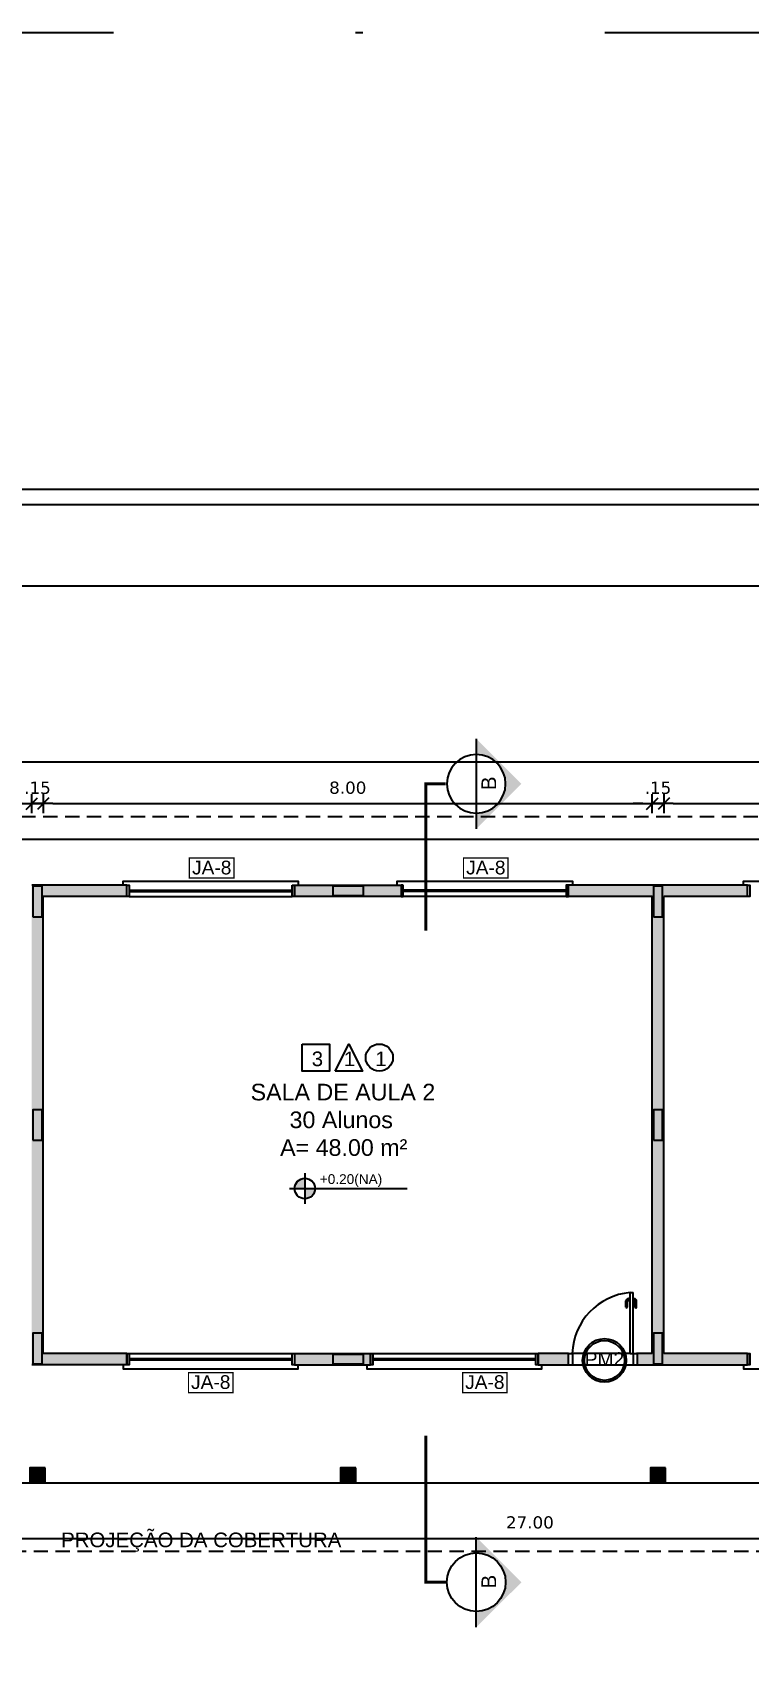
# Model space of a CAD drawing. Header units: millimetres. Extents: x 276 to 399, y 18 to 110.
# Drawn here: x 319.79 to 329.2, y 88.41 to 109.67 of the extents above; entities that cross this region are included whole.
import ezdxf

# ---------------------------------------------------------------- set-up
doc = ezdxf.new("R2010")
doc.units = ezdxf.units.MM
doc.header["$LTSCALE"] = 0.005
doc.header["$PDMODE"] = 3
for name, pattern in [('DASHDOT', [25.4, 12.7, -6.35, 0, -6.35]), ('HIDDEN', [9.525, 6.35, -3.175]), ('TRACEJADO_G', [0.375, 0.25, -0.125])]:
    doc.linetypes.add(name, pattern=pattern)
doc.layers.get('0').update_dxf_attribs({"linetype": 'CONTINUOUS'})
doc.layers.get('Defpoints').update_dxf_attribs({"linetype": 'CONTINUOUS'})
for name, color, linetype in [('A-COTAS', 1, 'CONTINUOUS'), ('A-HACHURAPARED', 254, 'CONTINUOUS'), ('A-MURO', 2, 'CONTINUOUS'), ('A-PAREDE', 5, 'CONTINUOUS'), ('A-PISOS-CTEL', 2, 'TRACEJADO_G'), ('A-PISOS-NIVEL', 1, 'CONTINUOUS'), ('A-PORTA', 3, 'CONTINUOUS'), ('A-SOLEIRA', 251, 'CONTINUOUS'), ('AR-ESQ', 2, 'CONTINUOUS'), ('AR-VEGETAÇÃO_árvores', 96, 'HIDDEN'), ('ARQ-CTA-1_100', 1, 'CONTINUOUS'), ('ARQ-PISO-005', 13, 'CONTINUOUS'), ('ARQ-SMB-1_075', 1, 'CONTINUOUS'), ('ARQ-SMB-1_100', 1, 'CONTINUOUS'), ('ARQ-TXT-1_050', 2, 'CONTINUOUS'), ('ARQ-TXT-1_075', 2, 'CONTINUOUS'), ('ARQ-TXT-1_100', 2, 'CONTINUOUS')]:
    doc.layers.add(name, color=color, linetype=linetype)
doc.styles.add('A20', font='arial.ttf', dxfattribs={"height": 0.2})
doc.styles.add('ESC-50-A20', font='arial.ttf', dxfattribs={"height": 0.1})
doc.styles.add('FNDE Texto Cota 0100', font='verdana.ttf', dxfattribs={"height": 0.16})
doc.dimstyles.new('FNDE 1-0100', dxfattribs={"dimscale": 2.5, "dimtxt": 0.16, "dimasz": 0.05, "dimexe": 0.15, "dimexo": 0.15, "dimgap": 0.05, "dimtad": 1, "dimzin": 4, "dimdsep": 46, "dimtxsty": 'FNDE Texto Cota 0100', "dimblk": 'tic', "dimcen": 0.15, "dimdle": 0.15, "dimse1": 1, "dimse2": 1, "dimclrd": 251, "dimclre": 251, "dimclrt": 256, "dimaunit": 1, "dimadec": 3, "dimazin": 0, "dimtfac": 1, "dimtix": 1, "dimtmove": 2, "dimatfit": 3, "dimldrblk": 'tic', "dimfxl": 0.15, "dimtvp": 1, "dimtolj": 1, "dimtzin": 0, "dimarcsym": 0})

# ---------------------------------------------------------------- blocks, each defined once
blk = doc.blocks.new('tic')
at = {"color": 251}
for p, q in [((-1, 0), (1, 0)), ((0, -1), (0, 1))]:
    blk.add_line(p, q, dxfattribs=at)
blk.add_line((-0.6, -0.6), (0.6, 0.6))
blk = doc.blocks.new('*D77')
at = {"layer": 'ARQ-CTA-1_100', "color": 251, "lineweight": -2, "transparency": 16777216}
blk.add_line((320.055, 99.546), (327.805, 99.546), dxfattribs=at)
at = {"layer": 'Defpoints', "color": 0, "transparency": 16777216}
for p in [(327.93, 99.546), (319.93, 97.921), (327.93, 97.921)]:
    blk.add_point(p, dxfattribs=at)
at = {"layer": 'ARQ-CTA-1_100', "color": 251, "lineweight": -2, "transparency": 16777216, "xscale": 0.125, "yscale": 0.125, "zscale": 0.125, "rotation": 180}
blk.add_blockref('tic', (319.93, 99.546), dxfattribs=at)
at = {"layer": 'ARQ-CTA-1_100', "color": 251, "lineweight": -2, "transparency": 16777216, "xscale": 0.125, "yscale": 0.125, "zscale": 0.125}
blk.add_blockref('tic', (327.93, 99.546), dxfattribs=at)
at = {"layer": 'ARQ-CTA-1_100', "transparency": 16777216, "insert": (323.93, 99.754), "char_height": 0.16, "attachment_point": 5, "style": 'FNDE Texto Cota 0100'}
blk.add_mtext('\\A1;8.00', dxfattribs=at)
blk = doc.blocks.new('*D78')
at = {"layer": 'ARQ-CTA-1_100', "color": 251, "lineweight": -2, "transparency": 16777216}
for p, q in [((327.805, 99.546), (327.68, 99.546)), ((327.93, 99.546), (328.08, 99.546)), ((328.205, 99.546), (328.33, 99.546))]:
    blk.add_line(p, q, dxfattribs=at)
at = {"layer": 'Defpoints', "color": 0, "transparency": 16777216}
for p in [(328.08, 99.546), (327.93, 97.921), (328.08, 97.921)]:
    blk.add_point(p, dxfattribs=at)
at = {"layer": 'ARQ-CTA-1_100', "color": 251, "lineweight": -2, "transparency": 16777216, "xscale": 0.125, "yscale": 0.125, "zscale": 0.125}
blk.add_blockref('tic', (327.93, 99.546), dxfattribs=at)
at = {"layer": 'ARQ-CTA-1_100', "color": 251, "lineweight": -2, "transparency": 16777216, "xscale": 0.125, "yscale": 0.125, "zscale": 0.125, "rotation": 180}
blk.add_blockref('tic', (328.08, 99.546), dxfattribs=at)
at = {"layer": 'ARQ-CTA-1_100', "transparency": 16777216, "insert": (328.005, 99.753), "char_height": 0.16, "attachment_point": 5, "style": 'FNDE Texto Cota 0100'}
blk.add_mtext('\\A1;.15', dxfattribs=at)
blk = doc.blocks.new('*D79')
at = {"layer": 'ARQ-CTA-1_100', "color": 251, "lineweight": -2, "transparency": 16777216}
blk.add_line((328.205, 99.546), (335.955, 99.546), dxfattribs=at)
at = {"layer": 'Defpoints', "color": 0, "transparency": 16777216}
for p in [(336.08, 99.546), (328.08, 97.921), (336.08, 97.921)]:
    blk.add_point(p, dxfattribs=at)
at = {"layer": 'ARQ-CTA-1_100', "color": 251, "lineweight": -2, "transparency": 16777216, "xscale": 0.125, "yscale": 0.125, "zscale": 0.125, "rotation": 180}
blk.add_blockref('tic', (328.08, 99.546), dxfattribs=at)
at = {"layer": 'ARQ-CTA-1_100', "color": 251, "lineweight": -2, "transparency": 16777216, "xscale": 0.125, "yscale": 0.125, "zscale": 0.125}
blk.add_blockref('tic', (336.08, 99.546), dxfattribs=at)
at = {"layer": 'ARQ-CTA-1_100', "transparency": 16777216, "insert": (332.08, 99.754), "char_height": 0.16, "attachment_point": 5, "style": 'FNDE Texto Cota 0100'}
blk.add_mtext('\\A1;8.00', dxfattribs=at)
blk = doc.blocks.new('*D85')
at = {"layer": 'ARQ-CTA-1_100', "color": 251, "lineweight": -2, "transparency": 16777216}
for p, q in [((319.655, 99.546), (319.53, 99.546)), ((319.78, 99.546), (319.93, 99.546)), ((320.055, 99.546), (320.18, 99.546))]:
    blk.add_line(p, q, dxfattribs=at)
at = {"layer": 'Defpoints', "color": 0, "transparency": 16777216}
for p in [(319.93, 99.546), (319.78, 98.071), (319.93, 97.921)]:
    blk.add_point(p, dxfattribs=at)
at = {"layer": 'ARQ-CTA-1_100', "color": 251, "lineweight": -2, "transparency": 16777216, "xscale": 0.125, "yscale": 0.125, "zscale": 0.125}
blk.add_blockref('tic', (319.78, 99.546), dxfattribs=at)
at = {"layer": 'ARQ-CTA-1_100', "color": 251, "lineweight": -2, "transparency": 16777216, "xscale": 0.125, "yscale": 0.125, "zscale": 0.125, "rotation": 180}
blk.add_blockref('tic', (319.93, 99.546), dxfattribs=at)
at = {"layer": 'ARQ-CTA-1_100', "transparency": 16777216, "insert": (319.855, 99.753), "char_height": 0.16, "attachment_point": 5, "style": 'FNDE Texto Cota 0100'}
blk.add_mtext('\\A1;.15', dxfattribs=at)
blk = doc.blocks.new('FNDE-Ind Corte-1_100')
blk.add_hatch(color=251).paths.add_polyline_path([(241.999, -2.386), (242.214, -2.386, -1), (243.014, -2.386), (243.229, -2.386), (242.614, -1.77)])
at = {"color": 251, "linetype": 'Continuous'}
blk.add_line((243.229, -2.386), (241.999, -2.386), dxfattribs=at)
blk.add_circle((242.614, -2.386), 0.4, dxfattribs=at)
blk = doc.blocks.new('*D99')
at = {"layer": 'ARQ-CTA-1_100', "color": 251, "lineweight": -2, "transparency": 16777216}
blk.add_line((311.755, 102.405), (368.705, 102.405), dxfattribs=at)
at = {"layer": 'Defpoints', "color": 0, "transparency": 16777216}
for p in [(368.83, 102.405), (311.63, 98.476), (368.83, 98.476)]:
    blk.add_point(p, dxfattribs=at)
at = {"layer": 'ARQ-CTA-1_100', "color": 251, "lineweight": -2, "transparency": 16777216, "xscale": 0.125, "yscale": 0.125, "zscale": 0.125, "rotation": 180}
blk.add_blockref('tic', (311.63, 102.405), dxfattribs=at)
at = {"layer": 'ARQ-CTA-1_100', "color": 251, "lineweight": -2, "transparency": 16777216, "xscale": 0.125, "yscale": 0.125, "zscale": 0.125}
blk.add_blockref('tic', (368.83, 102.405), dxfattribs=at)
at = {"layer": 'ARQ-CTA-1_100', "transparency": 16777216, "insert": (340.23, 102.613), "char_height": 0.16, "attachment_point": 5, "style": 'FNDE Texto Cota 0100'}
blk.add_mtext('\\A1;57.20', dxfattribs=at)
blk = doc.blocks.new('*D101')
at = {"layer": 'ARQ-CTA-1_100', "color": 251, "lineweight": -2, "transparency": 16777216}
blk.add_line((310.073, 98.601), (310.073, 103.351), dxfattribs=at)
at = {"layer": 'Defpoints', "color": 0, "transparency": 16777216}
for p in [(310.073, 103.476), (320.192, 103.476), (320.192, 98.476)]:
    blk.add_point(p, dxfattribs=at)
at = {"layer": 'ARQ-CTA-1_100', "color": 251, "lineweight": -2, "transparency": 16777216, "xscale": 0.125, "yscale": 0.125, "zscale": 0.125}
for p, rotation in [((310.073, 103.476), 90), ((310.073, 98.476), 270)]:
    blk.add_blockref('tic', p, dxfattribs=dict(at, rotation=rotation))
at = {"layer": 'ARQ-CTA-1_100', "transparency": 16777216, "insert": (309.865, 100.976), "char_height": 0.16, "attachment_point": 5, "rotation": 90, "style": 'FNDE Texto Cota 0100'}
blk.add_mtext('\\A1;5.00', dxfattribs=at)
blk = doc.blocks.new('*D143')
at = {"layer": 'ARQ-CTA-1_100', "color": 251, "lineweight": -2, "transparency": 16777216}
blk.add_line((311.77, 89.899), (338.505, 89.899), dxfattribs=at)
at = {"layer": 'Defpoints', "color": 0, "transparency": 16777216}
for p in [(311.645, 91.543), (338.63, 91.543), (338.63, 89.899)]:
    blk.add_point(p, dxfattribs=at)
at = {"layer": 'ARQ-CTA-1_100', "color": 251, "lineweight": -2, "transparency": 16777216, "xscale": 0.125, "yscale": 0.125, "zscale": 0.125, "rotation": 180}
blk.add_blockref('tic', (311.645, 89.899), dxfattribs=at)
at = {"layer": 'ARQ-CTA-1_100', "color": 251, "lineweight": -2, "transparency": 16777216, "xscale": 0.125, "yscale": 0.125, "zscale": 0.125}
blk.add_blockref('tic', (338.63, 89.899), dxfattribs=at)
at = {"layer": 'ARQ-CTA-1_100', "transparency": 16777216, "insert": (326.322, 90.107), "char_height": 0.16, "attachment_point": 5, "style": 'FNDE Texto Cota 0100'}
blk.add_mtext('\\A1;27.00', dxfattribs=at)
blk = doc.blocks.new('FNDE-Nível Planta-1_100')
at = {"linetype": 'Continuous', "ltscale": 0.5}
h = blk.add_hatch(color=1, dxfattribs=at)
h.paths.add_polyline_path([(135.657, 7.813), (135.657, 7.981, 0.414214), (135.489, 7.813)])
h.paths.add_polyline_path([(135.657, 7.813), (135.657, 7.645, 0.414214), (135.825, 7.813)])
at = {"color": 1}
for p, q in [((135.657, 8.065), (135.657, 7.561)), ((135.405, 7.813), (135.825, 7.813)), ((135.825, 7.813), (137.338, 7.813))]:
    blk.add_line(p, q, dxfattribs=at)
blk.add_circle((135.657, 7.813), 0.168, dxfattribs=at)
blk = doc.blocks.new('*D162')
at = {"layer": 'ARQ-CTA-1_100', "color": 251, "lineweight": -2, "transparency": 16777216}
blk.add_line((311.755, 100.095), (368.705, 100.095), dxfattribs=at)
at = {"layer": 'Defpoints', "color": 0, "transparency": 16777216}
for p in [(368.83, 100.095), (311.63, 96.166), (368.83, 96.166)]:
    blk.add_point(p, dxfattribs=at)
at = {"layer": 'ARQ-CTA-1_100', "color": 251, "lineweight": -2, "transparency": 16777216, "xscale": 0.125, "yscale": 0.125, "zscale": 0.125, "rotation": 180}
blk.add_blockref('tic', (311.63, 100.095), dxfattribs=at)
at = {"layer": 'ARQ-CTA-1_100', "color": 251, "lineweight": -2, "transparency": 16777216, "xscale": 0.125, "yscale": 0.125, "zscale": 0.125}
blk.add_blockref('tic', (368.83, 100.095), dxfattribs=at)
at = {"layer": 'ARQ-CTA-1_100', "transparency": 16777216, "insert": (340.23, 100.303), "char_height": 0.16, "attachment_point": 5, "style": 'FNDE Texto Cota 0100'}
blk.add_mtext('\\A1;57.20', dxfattribs=at)
blk = doc.blocks.new('*D176')
at = {"layer": 'ARQ-CTA-1_100', "color": 251, "lineweight": -2, "transparency": 16777216}
blk.add_line((311.905, 99.546), (319.655, 99.546), dxfattribs=at)
at = {"layer": 'Defpoints', "color": 0, "transparency": 16777216}
for p in [(319.78, 99.546), (311.78, 97.921), (319.78, 97.921)]:
    blk.add_point(p, dxfattribs=at)
at = {"layer": 'ARQ-CTA-1_100', "color": 251, "lineweight": -2, "transparency": 16777216, "xscale": 0.125, "yscale": 0.125, "zscale": 0.125, "rotation": 180}
blk.add_blockref('tic', (311.78, 99.546), dxfattribs=at)
at = {"layer": 'ARQ-CTA-1_100', "color": 251, "lineweight": -2, "transparency": 16777216, "xscale": 0.125, "yscale": 0.125, "zscale": 0.125}
blk.add_blockref('tic', (319.78, 99.546), dxfattribs=at)
at = {"layer": 'ARQ-CTA-1_100', "transparency": 16777216, "insert": (315.78, 99.754), "char_height": 0.16, "attachment_point": 5, "style": 'FNDE Texto Cota 0100'}
blk.add_mtext('\\A1;8.00', dxfattribs=at)

msp = doc.modelspace()

# ---------------------------------------------------------------- hatches: boundary and pattern name
at = {"layer": 'A-COTAS'}
h = msp.add_hatch(color=253, dxfattribs=at)
h.dxf.hatch_style = 1
h.paths.add_polyline_path([(319.795, 98.061), (319.915, 98.061), (319.915, 98.461), (319.795, 98.461)])
h = msp.add_hatch(color=253, dxfattribs=at)
h.dxf.hatch_style = 1
h.paths.add_polyline_path([(323.735, 98.461), (323.735, 98.341), (324.135, 98.341), (324.135, 98.461)])
h = msp.add_hatch(color=253, dxfattribs=at)
h.dxf.hatch_style = 1
h.paths.add_polyline_path([(327.945, 98.061), (328.065, 98.061), (328.065, 98.461), (327.945, 98.461)])
h = msp.add_hatch(color=253, dxfattribs=at)
h.dxf.hatch_style = 1
h.paths.add_polyline_path([(327.945, 95.126), (328.065, 95.126), (328.065, 95.526), (327.945, 95.526)])
h = msp.add_hatch(color=253, dxfattribs=at)
h.dxf.hatch_style = 1
h.paths.add_polyline_path([(319.795, 92.191), (319.915, 92.191), (319.915, 92.591), (319.795, 92.591)])
h = msp.add_hatch(color=253, dxfattribs=at)
h.dxf.hatch_style = 1
h.paths.add_polyline_path([(327.945, 92.191), (328.065, 92.191), (328.065, 92.591), (327.945, 92.591)])
h = msp.add_hatch(color=253, dxfattribs=at)
h.dxf.hatch_style = 1
h.paths.add_polyline_path([(323.735, 92.311), (323.735, 92.191), (324.135, 92.191), (324.135, 92.311)])
h = msp.add_hatch(color=253, dxfattribs=at)
h.dxf.hatch_style = 1
h.paths.add_polyline_path([(319.955, 90.826), (319.755, 90.826), (319.755, 90.626), (319.955, 90.626)])
h = msp.add_hatch(color=253, dxfattribs=at)
h.dxf.hatch_style = 1
h.paths.add_polyline_path([(324.035, 90.826), (323.835, 90.826), (323.835, 90.626), (324.035, 90.626)])
h = msp.add_hatch(color=253, dxfattribs=at)
h.dxf.hatch_style = 1
h.paths.add_polyline_path([(328.105, 90.826), (327.905, 90.826), (327.905, 90.626), (328.105, 90.626)])
at = {"layer": 'A-HACHURAPARED'}
h = msp.add_hatch(color=6, dxfattribs=at)
h.set_gradient(color1=(173, 173, 173), color2=(173, 173, 173), tint=1)
h.paths.add_polyline_path([(328.063, 92.591), (327.943, 92.591), (327.943, 92.191), (328.063, 92.191)])
h.paths.add_polyline_path([(328.063, 98.461), (327.943, 98.461), (327.943, 98.061), (328.063, 98.061)])
at = {"layer": 'AR-VEGETAÇÃO_árvores'}
h = msp.add_hatch(color=253, dxfattribs=at)
h.dxf.hatch_style = 1
h.paths.add_polyline_path([(321.03, 92.176), (321.03, 92.326), (319.93, 92.326), (319.93, 98.326), (321.03, 98.326), (321.03, 98.476), (319.78, 98.476), (319.78, 92.176)])
h = msp.add_hatch(color=253, dxfattribs=at)
h.dxf.hatch_style = 1
h.paths.add_polyline_path([(323.735, 98.461), (323.935, 98.461), (323.935, 98.476), (323.23, 98.476), (323.23, 98.326), (323.935, 98.326), (323.935, 98.341), (323.735, 98.341)])
h.paths.add_polyline_path([(324.63, 98.476), (323.935, 98.476), (323.935, 98.461), (324.135, 98.461), (324.135, 98.341), (323.935, 98.341), (323.935, 98.326), (324.63, 98.326)])
h = msp.add_hatch(color=253, dxfattribs=at)
h.dxf.hatch_style = 1
h.paths.add_polyline_path([(327.945, 98.461), (328.005, 98.461), (328.005, 98.476), (326.83, 98.476), (326.83, 98.326), (327.93, 98.326), (327.93, 92.326), (327.73, 92.326), (327.73, 92.251), (327.945, 92.251), (327.945, 92.591), (328.005, 92.591), (328.005, 98.061), (327.945, 98.061)])
h.paths.add_polyline_path([(329.18, 98.476), (328.005, 98.476), (328.005, 98.461), (328.065, 98.461), (328.065, 98.061), (328.005, 98.061), (328.005, 92.591), (328.065, 92.591), (328.065, 92.251), (329.18, 92.251), (329.18, 92.326), (328.08, 92.326), (328.08, 98.326), (329.18, 98.326)])
h.paths.add_polyline_path([(329.18, 92.251), (328.065, 92.251), (328.065, 92.191), (328.005, 92.191), (328.005, 92.176), (329.18, 92.176)])
h.paths.add_polyline_path([(327.945, 92.251), (327.73, 92.251), (327.73, 92.176), (328.005, 92.176), (328.005, 92.191), (327.945, 92.191)])
h = msp.add_hatch(color=253, dxfattribs=at)
h.dxf.hatch_style = 1
h.paths.add_polyline_path([(319.795, 95.126), (319.915, 95.126), (319.915, 95.526), (319.795, 95.526)])
h = msp.add_hatch(color=253, dxfattribs=at)
h.dxf.hatch_style = 1
h.paths.add_polyline_path([(323.735, 92.311), (323.935, 92.311), (323.935, 92.326), (323.23, 92.326), (323.23, 92.251), (323.735, 92.251)])
h.paths.add_polyline_path([(323.735, 92.251), (323.23, 92.251), (323.23, 92.176), (323.935, 92.176), (323.935, 92.191), (323.735, 92.191)])
h.paths.add_polyline_path([(324.23, 92.251), (324.135, 92.251), (324.135, 92.191), (323.935, 92.191), (323.935, 92.176), (324.23, 92.176)])
h.paths.add_polyline_path([(324.23, 92.326), (323.935, 92.326), (323.935, 92.311), (324.135, 92.311), (324.135, 92.251), (324.23, 92.251)])
h = msp.add_hatch(color=253, dxfattribs=at)
h.dxf.hatch_style = 1
h.paths.add_polyline_path([(326.83, 92.326), (326.43, 92.326), (326.43, 92.251), (326.83, 92.251)])
h.paths.add_polyline_path([(326.83, 92.251), (326.43, 92.251), (326.43, 92.176), (326.83, 92.176)])
at = {"layer": 'ARQ-SMB-1_100'}
h = msp.add_hatch(color=252, dxfattribs=at)
edge = h.paths.add_edge_path()
edge.add_arc((327.302, 92.235), 0.287, 0, 360)
edge = h.paths.add_edge_path(flags=17)
edge.add_arc((327.302, 92.235), 0.262, 0, 360)

# ---------------------------------------------------------------- linework, layer by layer
at = {"linetype": 'DASHDOT', "ltscale": 100}
msp.add_lwpolyline([(276.105, 109.673), (398.714, 109.673), (398.714, 17.53), (276.105, 17.53)], close=True, dxfattribs=at)
at = {"layer": 'A-MURO'}
for p, q in [((294.03, 103.676), (374.03, 103.676)), ((294.23, 103.476), (373.83, 103.476))]:
    msp.add_line(p, q, dxfattribs=at)
at = {"layer": 'A-PAREDE'}
for p, q in [((321.03, 98.326), (321.03, 98.476)), ((329.18, 98.476), (326.83, 98.476)), ((326.83, 98.326), (326.83, 98.476)), ((329.18, 98.326), (329.18, 98.476)), ((319.93, 92.326), (319.93, 98.326)), ((321.03, 98.326), (319.93, 98.326)), ((327.93, 92.326), (327.93, 98.326)), ((328.08, 92.326), (328.08, 98.326)), ((329.18, 98.326), (328.08, 98.326)), ((321.03, 92.326), (319.93, 92.326)), ((321.03, 92.326), (321.03, 92.176)), ((323.23, 92.326), (324.23, 92.326)), ((323.23, 92.326), (323.23, 92.176)), ((324.23, 92.326), (324.23, 92.176)), ((326.43, 92.176), (326.43, 92.326)), ((327.93, 92.326), (327.724, 92.326)), ((327.73, 92.326), (327.73, 92.176)), ((327.93, 92.326), (327.73, 92.326)), ((329.18, 92.326), (328.08, 92.326)), ((329.18, 92.326), (329.18, 92.176)), ((321.03, 92.176), (319.78, 92.176)), ((323.23, 92.176), (324.23, 92.176)), ((327.724, 92.176), (329.18, 92.176))]:
    msp.add_line(p, q, dxfattribs=at)
for points in [[(321.03, 98.476), (319.78, 98.476)], [(327.93, 92.326), (327.93, 92.326), (327.93, 98.326), (326.83, 98.326)]]:
    msp.add_lwpolyline(points, dxfattribs=at)
for points in [[(319.795, 98.061), (319.915, 98.061), (319.915, 98.461), (319.795, 98.461)], [(324.63, 98.476), (324.63, 98.326), (323.23, 98.326), (323.23, 98.476)], [(323.735, 98.461), (323.735, 98.341), (324.135, 98.341), (324.135, 98.461)], [(327.945, 98.061), (328.065, 98.061), (328.065, 98.461), (327.945, 98.461)], [(319.795, 95.126), (319.915, 95.126), (319.915, 95.526), (319.795, 95.526)], [(327.945, 95.126), (328.065, 95.126), (328.065, 95.526), (327.945, 95.526)], [(319.795, 92.191), (319.915, 92.191), (319.915, 92.591), (319.795, 92.591)], [(327.945, 92.191), (328.065, 92.191), (328.065, 92.591), (327.945, 92.591)], [(323.735, 92.311), (323.735, 92.191), (324.135, 92.191), (324.135, 92.311)], [(326.83, 92.326), (326.43, 92.326), (326.43, 92.176), (326.83, 92.176)], [(319.955, 90.826), (319.755, 90.826), (319.755, 90.626), (319.955, 90.626)], [(324.035, 90.826), (323.835, 90.826), (323.835, 90.626), (324.035, 90.626)], [(328.105, 90.826), (327.905, 90.826), (327.905, 90.626), (328.105, 90.626)]]:
    msp.add_lwpolyline(points, close=True, dxfattribs=at)
at = {"layer": 'A-PISOS-CTEL', "color": 1, "linetype": 'TRACEJADO_G', "ltscale": 150}
msp.add_lwpolyline([(310.73, 99.376), (369.73, 99.376), (369.73, 89.726), (310.73, 89.726)], close=True, dxfattribs=at)
at = {"layer": 'A-PISOS-NIVEL', "color": 1}
msp.add_line((311.63, 90.626), (338.63, 90.626), dxfattribs=at)
at = {"layer": 'A-PORTA', "color": 1}
for p, q in [((327.584, 92.936), (327.584, 93.016)), ((327.604, 92.936), (327.604, 93.016)), ((327.614, 93.046), (327.629, 93.046)), ((327.614, 93.026), (327.629, 93.026)), ((327.629, 93.011), (327.629, 93.061)), ((327.629, 93.061), (327.634, 93.061)), ((327.629, 93.011), (327.634, 93.011)), ((327.679, 93.061), (327.674, 93.061)), ((327.679, 93.011), (327.674, 93.011)), ((327.679, 93.011), (327.679, 93.061)), ((327.694, 93.046), (327.679, 93.046)), ((327.694, 93.026), (327.679, 93.026)), ((327.704, 92.936), (327.704, 93.016)), ((327.724, 92.936), (327.724, 93.016))]:
    msp.add_line(p, q, dxfattribs=at)
for centre, radius, start, end in [((327.709, 92.299), 0.83, 94.7788, 178.1499), ((327.614, 93.016), 0.03, 90, 180), ((327.594, 92.936), 0.01, 180, 0), ((327.614, 93.016), 0.01, 90, 180), ((327.694, 93.016), 0.03, 0, 90), ((327.694, 93.016), 0.01, 0, 90), ((327.714, 92.936), 0.01, 180, 0)]:
    msp.add_arc(centre, radius, start, end, dxfattribs=at)
at = {"layer": 'A-SOLEIRA'}
for p, q in [((327.64, 92.326), (326.88, 92.326)), ((326.88, 92.176), (327.68, 92.176))]:
    msp.add_line(p, q, dxfattribs=at)
at = {"layer": 'AR-ESQ'}
for p, q in [((321.06, 98.411), (323.2, 98.411)), ((321.06, 98.391), (323.2, 98.391)), ((326.8, 98.411), (324.66, 98.411)), ((326.8, 98.391), (324.66, 98.391)), ((327.64, 92.326), (327.64, 93.126)), ((327.64, 93.126), (327.68, 93.126)), ((327.68, 92.326), (327.68, 93.126)), ((326.83, 92.326), (326.88, 92.326)), ((326.88, 92.326), (326.88, 92.176)), ((327.64, 92.326), (327.68, 92.326)), ((327.68, 92.326), (327.68, 92.176)), ((327.68, 92.326), (327.73, 92.326)), ((321.06, 92.261), (323.2, 92.261)), ((321.06, 92.241), (323.2, 92.241)), ((324.26, 92.261), (326.4, 92.261)), ((324.26, 92.241), (326.4, 92.241)), ((326.83, 92.176), (326.88, 92.176)), ((327.68, 92.176), (327.73, 92.176))]:
    msp.add_line(p, q, dxfattribs=at)
at = {"layer": 'AR-ESQ', "color": 1}
for p, q in [((321.06, 98.326), (323.2, 98.326)), ((326.8, 98.326), (324.66, 98.326)), ((321.06, 92.326), (323.2, 92.326)), ((324.26, 92.326), (326.4, 92.326))]:
    msp.add_line(p, q, dxfattribs=at)
for points in [[(320.98, 98.476), (320.98, 98.526), (323.28, 98.526), (323.28, 98.476)], [(324.58, 98.476), (324.58, 98.526), (326.88, 98.526), (326.88, 98.476)], [(329.13, 98.476), (329.13, 98.526), (331.43, 98.526), (331.43, 98.476)], [(320.98, 92.176), (320.98, 92.126), (323.28, 92.126), (323.28, 92.176)], [(324.18, 92.176), (324.18, 92.126), (326.48, 92.126), (326.48, 92.176)], [(329.13, 92.176), (329.13, 92.126), (331.43, 92.126), (331.43, 92.176)]]:
    msp.add_lwpolyline(points, dxfattribs=at)
at = {"layer": 'AR-ESQ'}
for points in [[(321.03, 98.476), (321.06, 98.476), (321.06, 98.326), (321.03, 98.326)], [(323.2, 98.476), (323.23, 98.476), (323.23, 98.326), (323.2, 98.326)], [(324.66, 98.476), (324.63, 98.476), (324.63, 98.326), (324.66, 98.326)], [(326.83, 98.476), (326.8, 98.476), (326.8, 98.326), (326.83, 98.326)], [(329.18, 98.476), (329.21, 98.476), (329.21, 98.326), (329.18, 98.326)], [(321.03, 92.326), (321.06, 92.326), (321.06, 92.176), (321.03, 92.176)], [(323.2, 92.326), (323.23, 92.326), (323.23, 92.176), (323.2, 92.176)], [(324.23, 92.326), (324.26, 92.326), (324.26, 92.176), (324.23, 92.176)], [(326.4, 92.326), (326.43, 92.326), (326.43, 92.176), (326.4, 92.176)], [(329.18, 92.326), (329.21, 92.326), (329.21, 92.176), (329.18, 92.176)]]:
    msp.add_lwpolyline(points, close=True, dxfattribs=at)
at = {"layer": 'ARQ-PISO-005'}
msp.add_line((369.43, 99.076), (311.03, 99.076), dxfattribs=at)
at = {"layer": 'ARQ-SMB-1_100', "color": 251, "linetype": 'DASHDOT', "ltscale": 0.1}
for points in [[(325.215, 99.805, 0.0385, 0.0385, 0), (324.954, 99.805, 0.0385, 0.0385, 0), (324.954, 97.88, 0, 0, 0)], [(325.215, 89.322, 0.0385, 0.0385, 0), (324.954, 89.322, 0.0385, 0.0385, 0), (324.954, 91.247, 0, 0, 0)]]:
    msp.add_lwpolyline(points, format="xyseb", dxfattribs=at)
at = {"layer": 'ARQ-SMB-1_100', "color": 252, "ltscale": 10, "const_width": 0.0167}
for points in [[(321.85, 98.569), (322.435, 98.569), (322.435, 98.832), (321.85, 98.832)], [(325.45, 98.569), (326.035, 98.569), (326.035, 98.832), (325.45, 98.832)], [(321.838, 91.813), (322.422, 91.813), (322.422, 92.076), (321.838, 92.076)], [(325.438, 91.813), (326.022, 91.813), (326.022, 92.076), (325.438, 92.076)]]:
    msp.add_lwpolyline(points, close=True, dxfattribs=at)
at = {"layer": 'ARQ-SMB-1_100'}
msp.add_lwpolyline([(323.332, 96.39), (323.69, 96.39), (323.69, 96.032), (323.332, 96.032)], close=True, dxfattribs=at)
msp.add_lwpolyline([(323.764, 96.032), (323.944, 96.39), (324.123, 96.032), (323.764, 96.032)], dxfattribs=at)
msp.add_circle((324.345, 96.211), 0.179, dxfattribs=at)
at = {"layer": 'ARQ-SMB-1_100', "color": 252}
for radius in [0.287, 0.262]:
    msp.add_circle((327.302, 92.235), radius, dxfattribs=at)

# ---------------------------------------------------------------- block references
at = {"layer": 'ARQ-SMB-1_100', "yscale": 0.9625343025600117, "zscale": 0.9625343025600117, "rotation": 270}
for p, xscale in [((327.915, -133.719), -0.9625343025600117), ((327.915, 322.847), 0.9625343025600117)]:
    msp.add_blockref('FNDE-Ind Corte-1_100', p, dxfattribs=dict(at, xscale=xscale))
at = {"layer": 'ARQ-SMB-1_100', "xscale": 0.8, "yscale": 0.8, "zscale": 0.8}
msp.add_blockref('FNDE-Nível Planta-1_100', (214.841, 88.242), dxfattribs=at)

# ---------------------------------------------------------------- texts
at = {"layer": 'ARQ-SMB-1_075', "style": 'ESC-50-A20'}
for tag, p in [('JA-8', (321.885, 98.617)), ('JA-8', (325.485, 98.617)), ('PM2', (327.043, 92.162, 0.146)), ('JA-8', (321.872, 91.861)), ('JA-8', (325.472, 91.861))]:
    msp.add_attdef(tag, p, '', height=0.18, dxfattribs=at)
at = {"layer": 'ARQ-SMB-1_100', "style": 'ESC-50-A20'}
msp.add_attdef('+0.20(NA)', (323.563, 94.552), 'NA', height=0.128, dxfattribs=at)
at = {"layer": 'ARQ-TXT-1_050', "insert": (322.101, 95.868), "char_height": 0.21845, "attachment_point": 1, "style": 'ESC-50-A20'}
msp.add_mtext_dynamic_manual_height_columns('\\pi0.5533;SALA DE AULA 2\\P\\pi1.0649;30 Alunos      \\P\\pi0.94075;A= 48.00 m²', width=3.27851, gutter_width=1, heights=[0], dxfattribs=at)
at = {"layer": 'ARQ-TXT-1_075', "style": 'ESC-50-A20'}
msp.add_text('PROJEÇÃO DA COBERTURA', height=0.192, dxfattribs=at).set_placement((320.165, 89.783))
at = {"layer": 'ARQ-TXT-1_100', "char_height": 0.193, "width": 8.20866, "attachment_point": 1, "rotation": 90, "style": 'ESC-50-A20'}
for insert in [(325.686, 99.723), (325.686, 89.241)]:
    msp.add_mtext('B', dxfattribs=dict(at, insert=insert))
at = {"layer": 'ARQ-TXT-1_100', "char_height": 0.192, "width": 0.138, "attachment_point": 1, "style": 'A20'}
for s, insert in [('3', (323.457, 96.291)), ('1', (323.879, 96.291)), ('1', (324.291, 96.291))]:
    msp.add_mtext(s, dxfattribs=dict(at, insert=insert))

# ---------------------------------------------------------------- dimensions: what is measured, and where the dimension line sits
at = {"layer": 'ARQ-CTA-1_100'}
dim = msp.add_linear_dim(base=(310.073, 103.476), p1=(320.192, 98.476), p2=(320.192, 103.476), angle=90, dimstyle='FNDE 1-0100', dxfattribs=at)
dim.commit()
dim.dimension.update_dxf_attribs({"geometry": '*D101', "text_midpoint": (309.865, 100.976)})
for base, p1, p2, picture, middle in [((368.83, 102.405), (311.63, 98.476), (368.83, 98.476), '*D99', (340.23, 102.613)), ((368.83, 100.095), (311.63, 96.166), (368.83, 96.166), '*D162', (340.23, 100.303)), ((319.78, 99.546), (311.78, 97.921), (319.78, 97.921), '*D176', (315.78, 99.754)), ((319.93, 99.546), (319.78, 98.071), (319.93, 97.921), '*D85', (319.855, 99.753)), ((327.93, 99.546), (319.93, 97.921), (327.93, 97.921), '*D77', (323.93, 99.754)), ((328.08, 99.546), (327.93, 97.921), (328.08, 97.921), '*D78', (328.005, 99.753)), ((336.08, 99.546), (328.08, 97.921), (336.08, 97.921), '*D79', (332.08, 99.754))]:
    dim = msp.add_linear_dim(base=base, p1=p1, p2=p2, dimstyle='FNDE 1-0100', dxfattribs=at)
    dim.commit()
    dim.dimension.update_dxf_attribs({"geometry": picture, "text_midpoint": middle})
dim = msp.add_linear_dim(base=(338.63, 89.899), p1=(311.645, 91.543), p2=(338.63, 91.543), text='27.00', dimstyle='FNDE 1-0100', dxfattribs=at)
dim.commit()
dim.dimension.update_dxf_attribs({"geometry": '*D143', "text_midpoint": (326.322, 90.107), "dimtype": 160})

doc.saveas('drawing.dxf')
